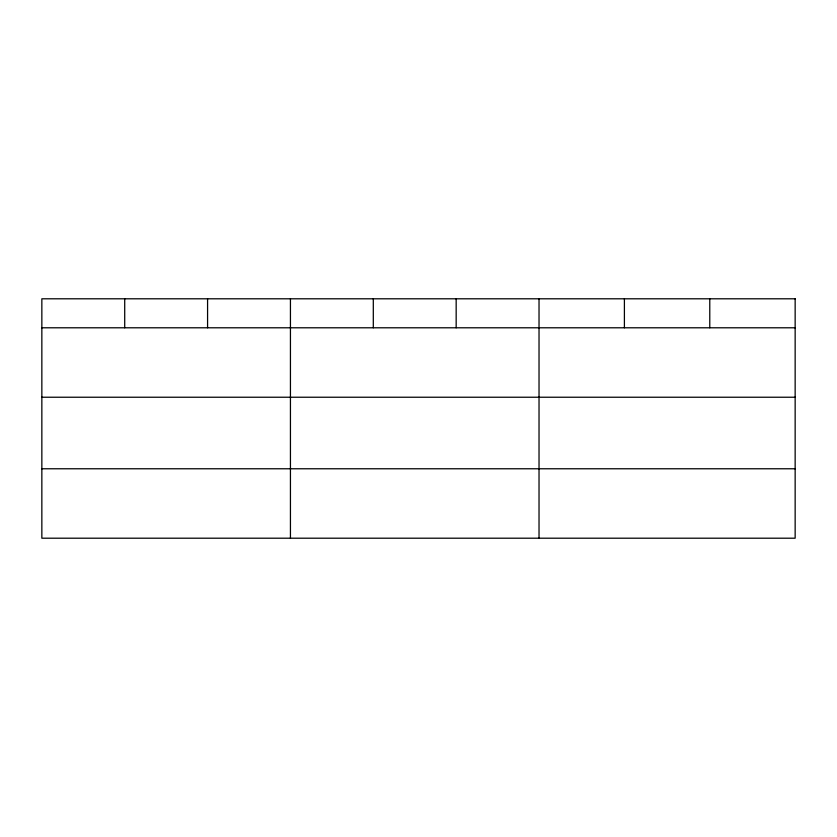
<?xml version="1.0" encoding="UTF-8"?>
<svg xmlns="http://www.w3.org/2000/svg" width="837" height="837" viewBox="0 0 837 837"><rect width="100%" height="100%" fill="white"/><g stroke="black" fill="none" stroke-linecap="round" stroke-linejoin="round"><path stroke-width="1.26" d="M41.85 327.79L795.15 327.79M41.85 397.23L795.15 397.23M41.85 468.772L795.15 468.772M709.776 298.799L709.776 327.79M624.402 298.799L624.402 327.79M539.028 298.799L539.028 538.201M456.165 298.799L456.165 327.79M373.302 298.799L373.302 327.79M290.439 298.799L290.439 538.201M207.576 298.799L207.576 327.79M124.713 298.799L124.713 327.79M795.15 298.799L41.85 298.799L41.85 538.201L795.15 538.201L795.15 298.799"/></g></svg>
